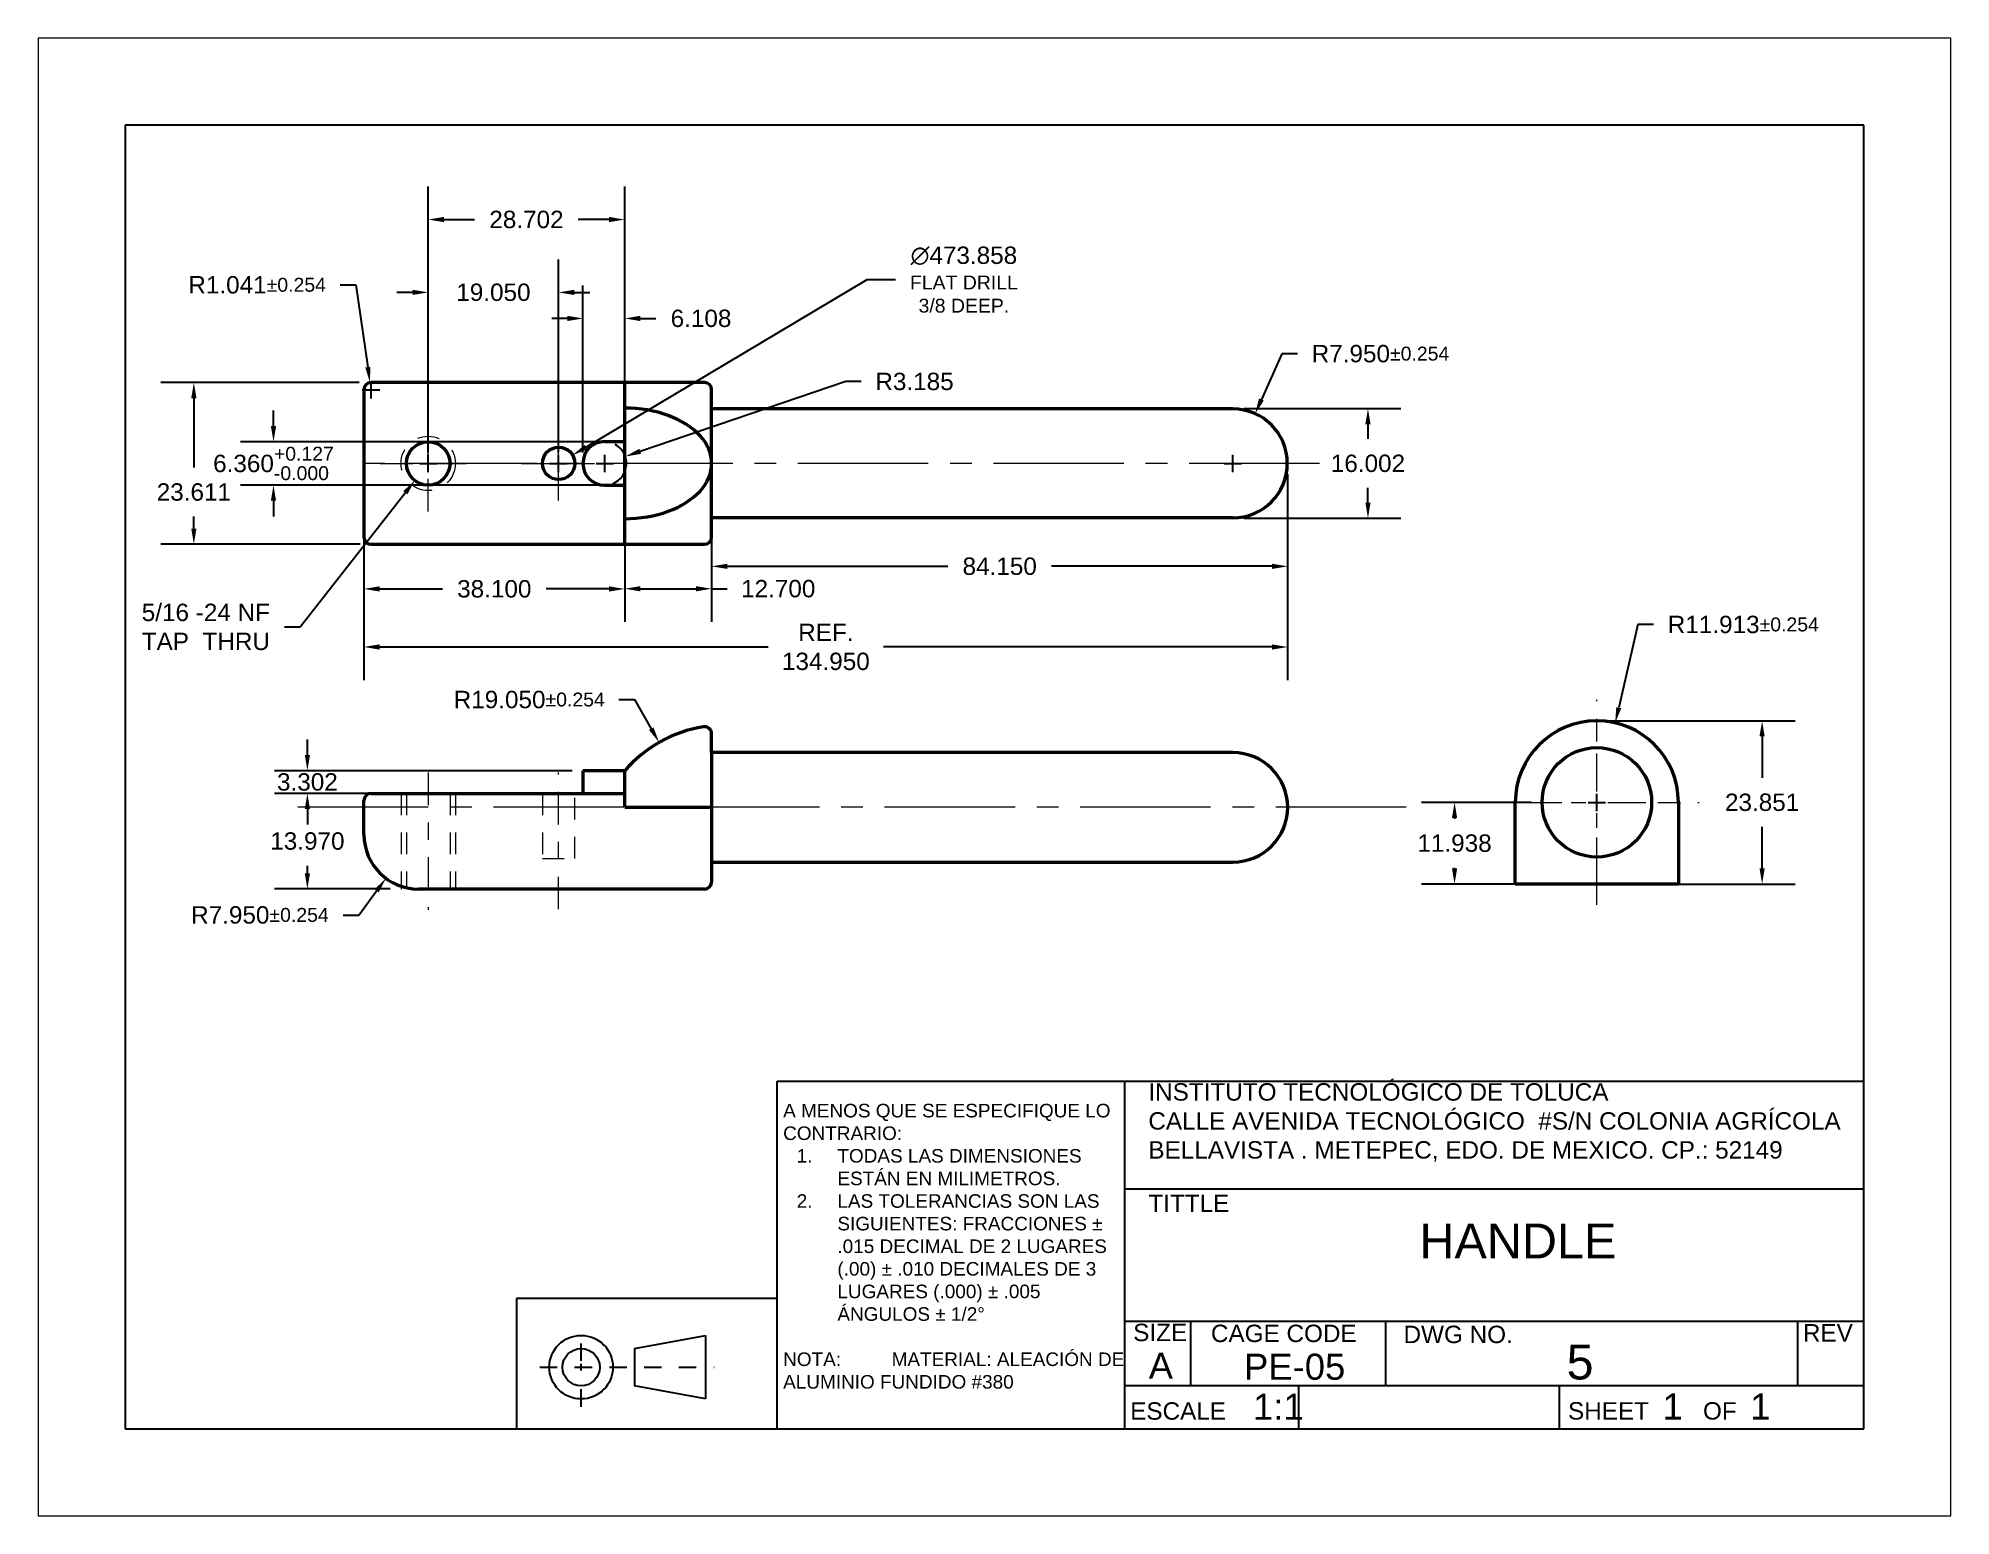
# Model space of a CAD drawing. Header units: inches. Extents: x 0 to 11, y 0 to 8.5.
import ezdxf

# ---------------------------------------------------------------- set-up
doc = ezdxf.new("R2010")
doc.units = ezdxf.units.IN
doc.header["$MEASUREMENT"] = 0
for name, pattern in [('CENTER2', [1.125, 0.75, -0.125, 0.125, -0.125]), ('CENTRO', [2, 1.25, -0.25, 0.25, -0.25]), ('TRAZOS', [0.75, 0.5, -0.25])]:
    doc.linetypes.add(name, pattern=pattern)
for name, color, linetype, lineweight in [('cotas', 4, 'Continuous', 30), ('dibujo', 7, 'Continuous', 50), ('formato', 50, 'Continuous', 30), ('hoja', 210, 'Continuous', 20), ('ocultas', 171, 'TRAZOS', 20), ('referencias', 90, 'CENTRO', 20)]:
    doc.layers.add(name, color=color, linetype=linetype, lineweight=lineweight)
doc.styles.get("Standard").update_dxf_attribs({"font": 'arial.ttf'})
doc.dimstyles.new('CadCam asme itt', dxfattribs={"dimtxt": 0.05, "dimasz": 0.09, "dimexe": 0.19, "dimexo": 0.0625, "dimgap": 0.09, "dimtad": 0, "dimtih": 1, "dimtoh": 1, "dimdec": 3, "dimzin": 0, "dimdsep": 46, "dimtxsty": 'Standard', "dimcen": 0.05, "dimclrd": 256, "dimclre": 256, "dimclrt": 256, "dimadec": 0, "dimazin": 0, "dimtol": 1, "dimtfac": 0.8, "dimtdec": 3, "dimtofl": 0, "dimtmove": 0, "dimatfit": 3, "dimfxl": 1, "dimtfillclr": 256, "dimtolj": 1, "dimtzin": 0, "dimlwd": -1, "dimlwe": -1, "dimarcsym": 0})

# ---------------------------------------------------------------- blocks, each defined once
blk = doc.blocks.new('*U7')
at = {"layer": 'referencias', "color": 0, "linetype": 'CENTER2', "transparency": 16777216}
blk.add_line((4.496, 0), (-1.046, 0), dxfattribs=at)
blk = doc.blocks.new('*D8')
at = {"layer": 'cotas', "transparency": 16777216}
for p, q in [((8.587, 4.104), (7.956, 4.104)), ((8.146, 4.014), (8.146, 4.01)), ((8.587, 3.634), (7.956, 3.634)), ((8.146, 3.724), (8.146, 3.728))]:
    blk.add_line(p, q, dxfattribs=at)
for points in [[(8.131, 4.014), (8.161, 4.014), (8.146, 4.104)], [(8.131, 3.724), (8.161, 3.724), (8.146, 3.634)]]:
    blk.add_solid(points, dxfattribs=at)
at = {"layer": 'Defpoints', "color": 0, "transparency": 16777216}
for p in [(8.65, 4.104), (8.146, 3.634), (8.65, 3.634)]:
    blk.add_point(p, dxfattribs=at)
at = {"layer": 'cotas', "transparency": 16777216, "insert": (8.146, 3.869), "char_height": 0.1, "attachment_point": 5}
blk.add_mtext('\\A1;11.938', dxfattribs=at)
blk = doc.blocks.new('*D9')
at = {"layer": 'cotas', "transparency": 16777216}
for p, q in [((9.027, 4.573), (10.105, 4.573)), ((9.915, 4.483), (9.915, 4.245)), ((9.915, 3.724), (9.915, 3.963)), ((9.027, 3.634), (10.105, 3.634))]:
    blk.add_line(p, q, dxfattribs=at)
for points in [[(9.9, 4.483), (9.93, 4.483), (9.915, 4.573)], [(9.9, 3.724), (9.93, 3.724), (9.915, 3.634)]]:
    blk.add_solid(points, dxfattribs=at)
at = {"layer": 'Defpoints', "color": 0, "transparency": 16777216}
for p in [(8.965, 4.573), (8.965, 3.634), (9.915, 3.634)]:
    blk.add_point(p, dxfattribs=at)
at = {"layer": 'cotas', "transparency": 16777216, "insert": (9.915, 4.104), "char_height": 0.1, "attachment_point": 5}
blk.add_mtext('\\A1;23.851', dxfattribs=at)
blk = doc.blocks.new('*U11')
at = {"layer": 'referencias', "color": 0, "linetype": 'CENTER2', "ltscale": 0.25, "transparency": 16777216}
for p, q in [((0, 0.063), (0, 0.435)), ((-0.435, 0), (-0.063, 0)), ((0.063, 0), (0.435, 0)), ((0, -0.435), (0, -0.063))]:
    blk.add_line(p, q, dxfattribs=at)
at = {"layer": 'referencias', "color": 0, "linetype": 'Continuous', "ltscale": 0.25, "transparency": 16777216}
for p, q in [((-0.0315, 0), (0.0315, 0)), ((0, -0.0315), (0, 0.0315))]:
    blk.add_line(p, q, dxfattribs=at)
blk = doc.blocks.new('*U12')
at = {"layer": 'referencias', "color": 0, "linetype": 'CENTER2', "ltscale": 0.25, "transparency": 16777216}
for p, q in [((0, 0.0938), (0, 0.589)), ((-0.589, 0), (-0.0938, 0)), ((0.0938, 0), (0.589, 0)), ((0, -0.589), (0, -0.0938))]:
    blk.add_line(p, q, dxfattribs=at)
at = {"layer": 'referencias', "color": 0, "linetype": 'Continuous', "ltscale": 0.25, "transparency": 16777216}
for p, q in [((-0.0469, 0), (0.0469, 0)), ((0, -0.0469), (0, 0.0469))]:
    blk.add_line(p, q, dxfattribs=at)
blk = doc.blocks.new('*U13')
at = {"layer": 'referencias', "color": 0, "linetype": 'CENTER2', "transparency": 16777216}
blk.add_line((2.496, 0), (-3.991, 0), dxfattribs=at)
blk = doc.blocks.new('*U14')
at = {"layer": 'referencias', "color": 0, "linetype": 'CENTER2', "ltscale": 0.25, "transparency": 16777216}
blk.add_line((0, -0.479), (0, 0.307), dxfattribs=at)
blk = doc.blocks.new('*U15')
at = {"layer": 'referencias', "color": 0, "linetype": 'CENTER2', "ltscale": 0.25, "transparency": 16777216}
blk.add_line((0, 0.395), (0, -0.395), dxfattribs=at)
blk = doc.blocks.new('*U16')
at = {"layer": 'referencias', "color": 0, "linetype": 'CENTER2', "ltscale": 0.25, "transparency": 16777216}
for p, q in [((0, 0.0187), (0, 0.2135)), ((-0.2135, 0), (-0.0187, 0)), ((0.0187, 0), (0.2135, 0)), ((0, -0.2135), (0, -0.0187))]:
    blk.add_line(p, q, dxfattribs=at)
at = {"layer": 'referencias', "color": 0, "linetype": 'Continuous', "ltscale": 0.25, "transparency": 16777216}
for p, q in [((-0.00935, 0), (0.00935, 0)), ((0, -0.00935), (0, 0.00935))]:
    blk.add_line(p, q, dxfattribs=at)
blk = doc.blocks.new('*U17')
at = {"layer": 'referencias', "color": 0, "linetype": 'CENTER2', "ltscale": 0.25, "transparency": 16777216}
for p, q in [((0, 0.03125), (0, 0.27625)), ((-0.27625, 0), (-0.03125, 0)), ((0.03125, 0), (0.27625, 0)), ((0, -0.27625), (0, -0.03125))]:
    blk.add_line(p, q, dxfattribs=at)
at = {"layer": 'referencias', "color": 0, "linetype": 'Continuous', "ltscale": 0.25, "transparency": 16777216}
for p, q in [((-0.015625, 0), (0.015625, 0)), ((0, -0.015625), (0, 0.015625))]:
    blk.add_line(p, q, dxfattribs=at)
blk = doc.blocks.new('*D18')
at = {"layer": 'cotas', "transparency": 16777216}
for p, q in [((7.186, 5.992), (7.186, 5.272)), ((3.873, 5.677), (3.873, 5.272)), ((3.963, 5.462), (5.232, 5.462)), ((7.096, 5.462), (5.827, 5.462))]:
    blk.add_line(p, q, dxfattribs=at)
for points in [[(3.963, 5.477), (3.963, 5.447), (3.873, 5.462)], [(7.096, 5.477), (7.096, 5.447), (7.186, 5.462)]]:
    blk.add_solid(points, dxfattribs=at)
at = {"layer": 'Defpoints', "color": 0, "transparency": 16777216}
for p in [(7.186, 6.054), (3.873, 5.739), (3.873, 5.462)]:
    blk.add_point(p, dxfattribs=at)
at = {"layer": 'cotas', "transparency": 16777216, "insert": (5.53, 5.462), "char_height": 0.1, "attachment_point": 5}
blk.add_mtext('\\A1;84.150', dxfattribs=at)
blk = doc.blocks.new('*D19')
at = {"layer": 'cotas', "transparency": 16777216}
for p, q in [((3.373, 5.673), (3.373, 5.143)), ((3.873, 5.677), (3.873, 5.143)), ((3.463, 5.333), (3.783, 5.333)), ((3.873, 5.333), (3.963, 5.333))]:
    blk.add_line(p, q, dxfattribs=at)
for points in [[(3.463, 5.348), (3.463, 5.318), (3.373, 5.333)], [(3.783, 5.348), (3.783, 5.318), (3.873, 5.333)]]:
    blk.add_solid(points, dxfattribs=at)
at = {"layer": 'Defpoints', "color": 0, "transparency": 16777216}
for p in [(3.373, 5.736), (3.873, 5.739), (3.873, 5.333)]:
    blk.add_point(p, dxfattribs=at)
at = {"layer": 'cotas', "transparency": 16777216, "insert": (4.256, 5.333), "char_height": 0.1, "attachment_point": 5}
blk.add_mtext('\\A1;12.700', dxfattribs=at)
blk = doc.blocks.new('*D20')
at = {"layer": 'cotas', "transparency": 16777216}
for p, q in [((1.873, 5.673), (1.873, 5.142)), ((3.373, 5.673), (3.373, 5.142)), ((1.963, 5.332), (2.326, 5.332)), ((3.283, 5.332), (2.921, 5.332))]:
    blk.add_line(p, q, dxfattribs=at)
for points in [[(1.963, 5.347), (1.963, 5.317), (1.873, 5.332)], [(3.283, 5.347), (3.283, 5.317), (3.373, 5.332)]]:
    blk.add_solid(points, dxfattribs=at)
at = {"layer": 'Defpoints', "color": 0, "transparency": 16777216}
for p in [(1.873, 5.736), (3.373, 5.736), (3.373, 5.332)]:
    blk.add_point(p, dxfattribs=at)
at = {"layer": 'cotas', "transparency": 16777216, "insert": (2.623, 5.332), "char_height": 0.1, "attachment_point": 5}
blk.add_mtext('\\A1;38.100', dxfattribs=at)
blk = doc.blocks.new('*D21')
at = {"layer": 'cotas', "transparency": 16777216}
for p, q in [((7.186, 5.992), (7.186, 4.808)), ((1.873, 5.568), (1.873, 4.808)), ((1.963, 4.998), (4.198, 4.998)), ((7.096, 4.998), (4.861, 4.998))]:
    blk.add_line(p, q, dxfattribs=at)
for points in [[(1.963, 5.013), (1.963, 4.983), (1.873, 4.998)], [(7.096, 5.013), (7.096, 4.983), (7.186, 4.998)]]:
    blk.add_solid(points, dxfattribs=at)
at = {"layer": 'Defpoints', "color": 0, "transparency": 16777216}
for p in [(7.186, 6.054), (1.873, 5.63), (7.186, 4.998)]:
    blk.add_point(p, dxfattribs=at)
at = {"layer": 'cotas', "transparency": 16777216, "insert": (4.53, 4.998), "char_height": 0.1, "attachment_point": 5}
blk.add_mtext('\\A1;REF.\\P134.950', dxfattribs=at)
blk = doc.blocks.new('*D22')
at = {"layer": 'cotas', "transparency": 16777216}
for p, q in [((9.2, 5.127), (9.09, 4.649)), ((9.29, 5.127), (9.2, 5.127)), ((8.915, 4.104), (9.015, 4.104)), ((8.965, 4.054), (8.965, 4.154))]:
    blk.add_line(p, q, dxfattribs=at)
blk.add_solid([(9.076, 4.652), (9.105, 4.646), (9.07, 4.561)], dxfattribs=at)
at = {"layer": 'Defpoints', "color": 0, "transparency": 16777216}
for p in [(9.07, 4.561), (8.965, 4.104)]:
    blk.add_point(p, dxfattribs=at)
at = {"layer": 'cotas', "transparency": 16777216, "insert": (9.807, 5.127), "char_height": 0.1, "attachment_point": 5}
blk.add_mtext('\\A1;R11.913{\\H0.08;±0.254}', dxfattribs=at)
blk = doc.blocks.new('*D23')
at = {"layer": 'cotas', "transparency": 16777216}
for p, q in [((3.34, 4.695), (3.43, 4.695)), ((3.43, 4.695), (3.526, 4.527))]:
    blk.add_line(p, q, dxfattribs=at)
blk.add_solid([(3.539, 4.535), (3.513, 4.52), (3.571, 4.449)], dxfattribs=at)
at = {"layer": 'Defpoints', "color": 0, "transparency": 16777216}
for p in [(3.571, 4.449), (3.944, 3.798)]:
    blk.add_point(p, dxfattribs=at)
at = {"layer": 'cotas', "transparency": 16777216, "insert": (2.824, 4.695), "char_height": 0.1, "attachment_point": 5}
blk.add_mtext('\\A1;R19.050{\\H0.08;±0.254}', dxfattribs=at)
blk = doc.blocks.new('*D24')
at = {"layer": 'cotas', "transparency": 16777216}
for p, q in [((1.843, 3.456), (1.946, 3.595)), ((1.753, 3.456), (1.843, 3.456))]:
    blk.add_line(p, q, dxfattribs=at)
blk.add_solid([(1.934, 3.604), (1.958, 3.586), (2, 3.667)], dxfattribs=at)
at = {"layer": 'Defpoints', "color": 0, "transparency": 16777216}
for p in [(2.186, 3.919), (2, 3.667)]:
    blk.add_point(p, dxfattribs=at)
at = {"layer": 'cotas', "transparency": 16777216, "insert": (1.275, 3.456), "char_height": 0.1, "attachment_point": 5}
blk.add_mtext('\\A1;R7.950{\\H0.08;±0.254}', dxfattribs=at)
blk = doc.blocks.new('*D25')
at = {"layer": 'cotas', "transparency": 16777216}
for p, q in [((1.852, 4.156), (1.358, 4.156)), ((1.548, 4.066), (1.548, 4.022)), ((1.548, 3.696), (1.548, 3.739)), ((2.024, 3.606), (1.358, 3.606))]:
    blk.add_line(p, q, dxfattribs=at)
for points in [[(1.533, 4.066), (1.563, 4.066), (1.548, 4.156)], [(1.533, 3.696), (1.563, 3.696), (1.548, 3.606)]]:
    blk.add_solid(points, dxfattribs=at)
at = {"layer": 'Defpoints', "color": 0, "transparency": 16777216}
for p in [(1.914, 4.156), (1.548, 3.606), (2.087, 3.606)]:
    blk.add_point(p, dxfattribs=at)
at = {"layer": 'cotas', "transparency": 16777216, "insert": (1.548, 3.881), "char_height": 0.1, "attachment_point": 5}
blk.add_mtext('\\A1;13.970', dxfattribs=at)
blk = doc.blocks.new('*D26')
at = {"layer": 'cotas', "transparency": 16777216}
for p, q in [((1.548, 4.376), (1.548, 4.466)), ((3.07, 4.286), (1.358, 4.286)), ((3.07, 4.156), (1.358, 4.156)), ((1.548, 4.066), (1.548, 3.976))]:
    blk.add_line(p, q, dxfattribs=at)
for points in [[(1.533, 4.376), (1.563, 4.376), (1.548, 4.286)], [(1.533, 4.066), (1.563, 4.066), (1.548, 4.156)]]:
    blk.add_solid(points, dxfattribs=at)
at = {"layer": 'Defpoints', "color": 0, "transparency": 16777216}
for p in [(3.133, 4.286), (1.548, 4.156), (3.133, 4.156)]:
    blk.add_point(p, dxfattribs=at)
at = {"layer": 'cotas', "transparency": 16777216, "insert": (1.548, 4.221), "char_height": 0.1, "attachment_point": 5}
blk.add_mtext('\\A1;3.302', dxfattribs=at)
blk = doc.blocks.new('*D27')
at = {"layer": 'cotas', "transparency": 16777216}
for p, q in [((2.243, 6.117), (2.243, 7.647)), ((3.373, 6.117), (3.373, 7.647)), ((2.333, 7.457), (2.51, 7.457)), ((3.283, 7.457), (3.106, 7.457))]:
    blk.add_line(p, q, dxfattribs=at)
for points in [[(2.333, 7.472), (2.333, 7.442), (2.243, 7.457)], [(3.283, 7.472), (3.283, 7.442), (3.373, 7.457)]]:
    blk.add_solid(points, dxfattribs=at)
at = {"layer": 'Defpoints', "color": 0, "transparency": 16777216}
for p in [(2.243, 7.457), (2.243, 6.054), (3.373, 6.054)]:
    blk.add_point(p, dxfattribs=at)
at = {"layer": 'cotas', "transparency": 16777216, "insert": (2.808, 7.457), "char_height": 0.1, "attachment_point": 5}
blk.add_mtext('\\A1;28.702', dxfattribs=at)
blk = doc.blocks.new('*D28')
at = {"layer": 'cotas', "transparency": 16777216}
for p, q in [((2.243, 6.117), (2.243, 7.228)), ((2.993, 6.117), (2.993, 7.228)), ((2.153, 7.038), (2.063, 7.038)), ((3.083, 7.038), (3.173, 7.038))]:
    blk.add_line(p, q, dxfattribs=at)
for points in [[(2.153, 7.053), (2.153, 7.023), (2.243, 7.038)], [(3.083, 7.053), (3.083, 7.023), (2.993, 7.038)]]:
    blk.add_solid(points, dxfattribs=at)
at = {"layer": 'Defpoints', "color": 0, "transparency": 16777216}
for p in [(2.243, 7.038), (2.243, 6.054), (2.993, 6.054)]:
    blk.add_point(p, dxfattribs=at)
at = {"layer": 'cotas', "transparency": 16777216, "insert": (2.618, 7.038), "char_height": 0.1, "attachment_point": 5}
blk.add_mtext('\\A1;19.050', dxfattribs=at)
blk = doc.blocks.new('*D29')
at = {"layer": 'cotas', "transparency": 16777216}
for p, q in [((3.133, 6.117), (3.133, 7.078)), ((3.373, 6.117), (3.373, 7.078)), ((3.043, 6.888), (2.953, 6.888)), ((3.463, 6.888), (3.553, 6.888))]:
    blk.add_line(p, q, dxfattribs=at)
for points in [[(3.043, 6.903), (3.043, 6.873), (3.133, 6.888)], [(3.463, 6.903), (3.463, 6.873), (3.373, 6.888)]]:
    blk.add_solid(points, dxfattribs=at)
at = {"layer": 'Defpoints', "color": 0, "transparency": 16777216}
for p in [(3.373, 6.888), (3.133, 6.054), (3.373, 6.054)]:
    blk.add_point(p, dxfattribs=at)
at = {"layer": 'cotas', "transparency": 16777216, "insert": (3.812, 6.888), "char_height": 0.1, "attachment_point": 5}
blk.add_mtext('\\A1;6.108', dxfattribs=at)
blk = doc.blocks.new('*D30')
at = {"layer": 'cotas', "transparency": 16777216}
for p, q in [((6.934, 6.369), (7.838, 6.369)), ((7.648, 6.279), (7.648, 6.195)), ((7.648, 5.829), (7.648, 5.913)), ((6.934, 5.739), (7.838, 5.739))]:
    blk.add_line(p, q, dxfattribs=at)
for points in [[(7.633, 6.279), (7.663, 6.279), (7.648, 6.369)], [(7.633, 5.829), (7.663, 5.829), (7.648, 5.739)]]:
    blk.add_solid(points, dxfattribs=at)
at = {"layer": 'Defpoints', "color": 0, "transparency": 16777216}
for p in [(6.871, 6.369), (6.871, 5.739), (7.648, 5.739)]:
    blk.add_point(p, dxfattribs=at)
at = {"layer": 'cotas', "transparency": 16777216, "insert": (7.648, 6.054), "char_height": 0.1, "attachment_point": 5}
blk.add_mtext('\\A1;16.002', dxfattribs=at)
blk = doc.blocks.new('*D31')
at = {"layer": 'cotas', "transparency": 16777216}
for p, q in [((4.766, 7.111), (3.151, 6.148)), ((4.93, 7.111), (4.766, 7.111)), ((2.943, 6.054), (3.043, 6.054)), ((2.993, 6.004), (2.993, 6.104))]:
    blk.add_line(p, q, dxfattribs=at)
blk.add_solid([(3.143, 6.161), (3.159, 6.135), (3.074, 6.102)], dxfattribs=at)
at = {"layer": 'Defpoints', "color": 0, "transparency": 16777216}
for p in [(3.074, 6.102), (2.913, 6.006)]:
    blk.add_point(p, dxfattribs=at)
at = {"layer": 'cotas', "transparency": 16777216, "insert": (5.324, 7.111), "char_height": 0.1, "width": 0.78549, "attachment_point": 5}
blk.add_mtext('\\A1;∅473.858{\\H0.8x; FLAT DRILL 3/8 DEEP.}', dxfattribs=at)
blk = doc.blocks.new('*D32')
at = {"layer": 'cotas', "transparency": 16777216}
for p, q in [((4.644, 6.525), (3.462, 6.123)), ((4.734, 6.525), (4.644, 6.525)), ((3.208, 6.054), (3.308, 6.054)), ((3.258, 6.004), (3.258, 6.104))]:
    blk.add_line(p, q, dxfattribs=at)
blk.add_arc((3.258, 6.054), 0.125, 291.9733, 61.4435, dxfattribs=at)
blk.add_solid([(3.457, 6.138), (3.467, 6.109), (3.377, 6.094)], dxfattribs=at)
at = {"layer": 'Defpoints', "color": 0, "transparency": 16777216}
for p in [(3.258, 6.054), (3.377, 6.094)]:
    blk.add_point(p, dxfattribs=at)
at = {"layer": 'cotas', "transparency": 16777216, "insert": (5.04, 6.525), "char_height": 0.1, "attachment_point": 5}
blk.add_mtext('\\A1;R3.185', dxfattribs=at)
blk = doc.blocks.new('*D33')
at = {"layer": 'cotas', "transparency": 16777216}
for p, q in [((1.737, 7.081), (1.827, 7.081)), ((1.827, 7.081), (1.895, 6.608)), ((1.914, 6.428), (1.914, 6.528)), ((1.864, 6.478), (1.964, 6.478))]:
    blk.add_line(p, q, dxfattribs=at)
blk.add_solid([(1.91, 6.61), (1.881, 6.606), (1.908, 6.519)], dxfattribs=at)
at = {"layer": 'Defpoints', "color": 0, "transparency": 16777216}
for p in [(1.908, 6.519), (1.914, 6.478)]:
    blk.add_point(p, dxfattribs=at)
at = {"layer": 'cotas', "transparency": 16777216, "insert": (1.259, 7.081), "char_height": 0.1, "attachment_point": 5}
blk.add_mtext('\\A1;R1.041{\\H0.08;±0.254}', dxfattribs=at)
blk = doc.blocks.new('*D34')
at = {"layer": 'cotas', "transparency": 16777216}
for p, q in [((1.846, 6.519), (0.705, 6.519)), ((0.895, 6.429), (0.895, 6.03)), ((0.895, 5.679), (0.895, 5.748)), ((1.852, 5.589), (0.705, 5.589))]:
    blk.add_line(p, q, dxfattribs=at)
for points in [[(0.88, 6.429), (0.91, 6.429), (0.895, 6.519)], [(0.88, 5.679), (0.91, 5.679), (0.895, 5.589)]]:
    blk.add_solid(points, dxfattribs=at)
at = {"layer": 'Defpoints', "color": 0, "transparency": 16777216}
for p in [(0.895, 6.519), (1.908, 6.519), (1.914, 5.589)]:
    blk.add_point(p, dxfattribs=at)
at = {"layer": 'cotas', "transparency": 16777216, "insert": (0.895, 5.889), "char_height": 0.1, "attachment_point": 5}
blk.add_mtext('\\A1;23.611', dxfattribs=at)
blk = doc.blocks.new('*D35')
at = {"layer": 'cotas', "transparency": 16777216}
for p, q in [((1.353, 6.269), (1.353, 6.359)), ((3.311, 6.179), (1.163, 6.179)), ((3.311, 5.929), (1.163, 5.929)), ((1.353, 5.839), (1.353, 5.749))]:
    blk.add_line(p, q, dxfattribs=at)
for points in [[(1.338, 6.269), (1.368, 6.269), (1.353, 6.179)], [(1.338, 5.839), (1.368, 5.839), (1.353, 5.929)]]:
    blk.add_solid(points, dxfattribs=at)
at = {"layer": 'Defpoints', "color": 0, "transparency": 16777216}
for p in [(3.373, 6.179), (1.353, 5.929), (3.373, 5.929)]:
    blk.add_point(p, dxfattribs=at)
at = {"layer": 'cotas', "transparency": 16777216, "insert": (1.353, 6.054), "char_height": 0.1, "attachment_point": 5}
blk.add_mtext('\\A1;6.360{\\H0.08;\\S+0.127^ -0.000;}', dxfattribs=at)
blk = doc.blocks.new('*D36')
at = {"layer": 'cotas', "transparency": 16777216}
for p, q in [((2.193, 6.054), (2.293, 6.054)), ((2.243, 6.004), (2.243, 6.104)), ((1.507, 5.113), (2.111, 5.885)), ((1.417, 5.113), (1.507, 5.113))]:
    blk.add_line(p, q, dxfattribs=at)
blk.add_solid([(2.099, 5.894), (2.123, 5.876), (2.166, 5.956)], dxfattribs=at)
at = {"layer": 'Defpoints', "color": 0, "transparency": 16777216}
for p in [(2.243, 6.054), (2.166, 5.956)]:
    blk.add_point(p, dxfattribs=at)
at = {"layer": 'cotas', "transparency": 16777216, "insert": (0.964, 5.113), "char_height": 0.1, "attachment_point": 5}
blk.add_mtext('\\A1;5/16 -24 NF \\PTAP  THRU', dxfattribs=at)
blk = doc.blocks.new('*D37')
at = {"layer": 'cotas', "transparency": 16777216}
for p, q in [((7.152, 6.685), (7.035, 6.422)), ((7.242, 6.685), (7.152, 6.685)), ((6.821, 6.054), (6.921, 6.054)), ((6.871, 6.004), (6.871, 6.104))]:
    blk.add_line(p, q, dxfattribs=at)
blk.add_solid([(7.021, 6.428), (7.049, 6.416), (6.999, 6.34)], dxfattribs=at)
at = {"layer": 'Defpoints', "color": 0, "transparency": 16777216}
for p in [(6.999, 6.34), (6.871, 6.054)]:
    blk.add_point(p, dxfattribs=at)
at = {"layer": 'cotas', "transparency": 16777216, "insert": (7.72, 6.685), "char_height": 0.1, "attachment_point": 5}
blk.add_mtext('\\A1;R7.950{\\H0.08;±0.254}', dxfattribs=at)
blk = doc.blocks.new('*U38')
at = {"color": 0, "linetype": 'CENTER2', "ltscale": 7, "transparency": 16777216}
for p, q in [((0, 79), (0, 498)), ((-43, 0), (-40, 0)), ((40, 0), (43, 0)), ((0, -492), (0, -79))]:
    blk.add_line(p, q, dxfattribs=at)
at = {"color": 0, "linetype": 'Continuous', "ltscale": 7, "transparency": 16777216}
for p, q in [((-40, 0), (40, 0)), ((0, -40), (0, 40))]:
    blk.add_line(p, q, dxfattribs=at)
blk = doc.blocks.new('*U39')
at = {"color": 0, "linetype": 'CENTER2', "ltscale": 7, "transparency": 16777216}
blk.add_line((-1619, 0), (549, 0), dxfattribs=at)
blk = doc.blocks.new('A$C26af7a07')
for p, q in [((1177, 724), (2061, 888)), ((1177, 724), (1177, 261)), ((2061, 888), (2061, 96)), ((2061, 96), (1177, 261))]:
    blk.add_line(p, q)
for radius in [396, 232]:
    blk.add_circle((514, 492), radius)
at = {"linetype": 'CENTER2', "ltscale": 7}
for name, p in [('*U38', (514, 492)), ('*U39', (1619, 492))]:
    blk.add_blockref(name, p, dxfattribs=at)

msp = doc.modelspace()

# ---------------------------------------------------------------- linework, layer by layer
at = {"layer": 'dibujo'}
for p, q in [((3.83224613, 6.51909096), (1.91424613, 6.51909096)), ((3.37324613, 5.58909096), (3.37324613, 6.51909096)), ((1.87324613, 6.47809096), (1.87324613, 5.63009096)), ((3.87324613, 5.63009096), (3.87324613, 6.47809096)), ((6.87124613, 6.36709096), (3.87324613, 6.36709096)), ((3.25817433, 6.17949096), (3.37324613, 6.17949096)), ((3.25817433, 5.92869096), (3.37324613, 5.92869096)), ((6.87124613, 5.74109096), (3.87324613, 5.74109096)), ((1.91424613, 5.58909096), (3.83224613, 5.58909096)), ((3.87324613, 4.39050833), (3.87324613, 4.49862585)), ((6.87124613, 4.39050833), (3.87324613, 4.39050833)), ((3.87324613, 4.39050833), (3.87324613, 4.07550833)), ((3.37324613, 4.28550833), (3.13277433, 4.28550833)), ((3.13277433, 4.28550833), (3.13277433, 4.15550833)), ((3.37324613, 4.15550833), (3.37324613, 4.28525847)), ((1.87324613, 3.91850833), (1.87324613, 4.11450833)), ((1.91424613, 4.15550833), (3.37324613, 4.15550833)), ((3.37324613, 4.07550833), (3.37324613, 4.15550833)), ((3.37324613, 4.07550833), (3.87324613, 4.07550833)), ((3.87324613, 4.07550833), (3.87324613, 3.88050833)), ((8.49563085, 3.63422408), (8.49563085, 4.10422408)), ((9.43363085, 4.10422408), (9.43363085, 3.63422408)), ((3.87324613, 3.88050833), (3.87324613, 3.64650833)), ((3.87324613, 3.76050833), (6.87124613, 3.76050833)), ((9.43363085, 3.63422408), (8.49563085, 3.63422408)), ((3.83224613, 3.60550833), (2.18624613, 3.60550833))]:
    msp.add_line(p, q, dxfattribs=at)
for centre, radius in [((2.24324613, 6.05409096), 0.125), ((2.99324613, 6.05409096), 0.0935), ((8.96463085, 4.10422408), 0.315)]:
    msp.add_circle(centre, radius, dxfattribs=at)
for centre, radius, start, end in [((1.91424613, 6.47809096), 0.041, 90, 180), ((3.83224613, 6.47809096), 0.041, 0, 90), ((6.87124613, 6.05409096), 0.313, 270, 90), ((3.25817433, 6.05409096), 0.1254, 90, 270), ((1.91424613, 5.63009096), 0.041, 180, 270), ((3.83224613, 5.63009096), 0.041, 270, 0), ((3.94379228, 3.79845555), 0.75, 99.051886554, 139.528436447), ((3.83224613, 4.49862585), 0.041, 0, 99.051886554), ((8.96463085, 4.10422408), 0.469, 0, 180), ((6.87124613, 4.07550833), 0.315, 270, 90), ((1.91424613, 4.11450833), 0.041, 90, 180), ((2.18624613, 3.91850833), 0.313, 180, 270), ((3.83224613, 3.64650833), 0.041, 270, 0)]:
    msp.add_arc(centre, radius, start, end, dxfattribs=at)
msp.add_ellipse((3.37324613, 6.05409096), major_axis=(0.5, 0), ratio=0.6364892651, start_param=4.7123889804, end_param=7.853981634, dxfattribs=at)
at = {"layer": 'formato'}
for p, q in [((10.5, 8), (0.5, 8)), ((0.5, 8), (0.5, 0.5)), ((10.5, 0.5), (10.5, 8)), ((4.25, 2.5), (10.5, 2.5)), ((4.25, 0.5), (4.25, 2.5)), ((6.25, 0.5), (6.25, 2.5)), ((6.25, 1.88), (10.5, 1.88)), ((4.25, 1.25), (2.75, 1.25)), ((2.75, 1.25), (2.75, 0.5)), ((4.25, 0.5), (4.25, 1.25)), ((6.25, 1.12), (10.5, 1.12)), ((6.63, 0.75), (6.63, 1.12)), ((7.75, 0.75), (7.75, 1.12)), ((10.12, 0.75), (10.12, 1.12)), ((6.25, 0.75), (10.5, 0.75)), ((7.25, 0.5), (7.25, 0.75)), ((8.75, 0.5), (8.75, 0.75)), ((0.5, 0.5), (10.5, 0.5))]:
    msp.add_line(p, q, dxfattribs=at)
at = {"layer": 'hoja'}
msp.add_lwpolyline([(0, 0), (11, 0), (11, 8.5), (0, 8.5)], close=True, dxfattribs=at)
at = {"layer": 'ocultas', "ltscale": 0.25}
for p, q in [((2.08699613, 4.15550833), (2.08699613, 3.60550833)), ((2.11824613, 4.15550833), (2.11824613, 3.60550833)), ((2.36824613, 4.15550833), (2.36824613, 3.60550833)), ((2.39949613, 4.15550833), (2.39949613, 3.60550833)), ((2.89974613, 4.15550833), (2.89974613, 3.78050833)), ((3.08674613, 3.78050833), (3.08674613, 4.15550833)), ((2.89974613, 3.78050833), (3.08674613, 3.78050833))]:
    msp.add_line(p, q, dxfattribs=at)
msp.add_circle((2.24324613, 6.05409096), 0.15625, dxfattribs=at)

# ---------------------------------------------------------------- block references
at = {"layer": 'formato', "xscale": 0.000462051041732424, "yscale": 0.000462051041732424, "zscale": 0.000462051041732424}
msp.add_blockref('A$C26af7a07', (2.88498287, 0.62745202), dxfattribs=at)
at = {"layer": 'referencias', "linetype": 'CENTER2', "ltscale": 0.25}
for name, p in [('*U17', (2.24324613, 6.05409096)), ('*U16', (2.99324613, 6.05409096)), ('*U12', (8.96463085, 4.10422408)), ('*U11', (8.96463085, 4.10422408)), ('*U15', (2.24324613, 3.88050833)), ('*U14', (2.99324613, 3.96800833))]:
    msp.add_blockref(name, p, dxfattribs=at)
at = {"layer": 'referencias', "linetype": 'CENTER2'}
for name, p in [('*U7', (2.87324613, 6.05409096)), ('*U13', (5.37224613, 4.07550833))]:
    msp.add_blockref(name, p, dxfattribs=at)

# ---------------------------------------------------------------- texts
at = {"layer": 'formato', "attachment_point": 1}
for s, insert, char_height in [('INSTITUTO TECNOLÓGICO DE TOLUCA\\PCALLE AVENIDA TECNOLÓGICO  #S/N COLONIA AGRÍCOLA\\PBELLAVISTA . METEPEC, EDO. DE MEXICO. CP.: 52149', (6.38488088, 2.48825259), 0.1), ('{\\H0.5x;TITTLE}\\P\\pxqc;HANDLE', (6.38519219, 1.84748657), 0.2)]:
    msp.add_mtext_dynamic_manual_height_columns(s, width=4.25, gutter_width=1, heights=[0], dxfattribs=dict(at, insert=insert, char_height=char_height))
for s, insert, char_height, width in [('A MENOS QUE SE ESPECIFIQUE LO CONTRARIO:\\P\\pxi-3,l4,t4;1.^ITODAS LAS DIMENSIONES ESTÁN EN MILIMETROS.\\P2.^ILAS TOLERANCIAS SON LAS SIGUIENTES: FRACCIONES ± .015 DECIMAL DE 2 LUGARES (.00) ± .010 DECIMALES DE 3 LUGARES (.000) ± .005 ÁNGULOS ± 1/2°\\P\\pi0,l0,tz;\\PNOTA:^IMATERIAL: ALEACIÓN DE ALUMINIO FUNDIDO #380', (4.28443744, 2.36976049), 0.078, 1.9767060006), ('SIZE\\P\\pxqc;{\\H1.5x;A}', (6.29774471, 1.10469222), 0.1, 0.3182611872), ('CAGE CODE\\P\\pxqc;{\\H1.5x;PE-05}', (6.74480552, 1.09917946), 0.1, 0.9630867576), ('REV', (10.14980157, 1.10244491), 0.1, 0.4776568895), ('DWG NO.', (7.85259346, 1.0933259), 0.1, 2.37), ('5', (8.79041449, 0.98425229), 0.2, 0.4776568895), ('ESCALE    {\\H1.5x;1:1}', (6.28038338, 0.70272455), 0.1, 1.0120484109), ('SHEET  {\\H1.5x;1  }OF  {\\H1.5x;1}', (8.79870778, 0.70346901), 0.1, 1.8945713311)]:
    msp.add_mtext(s, dxfattribs=dict(at, insert=insert, char_height=char_height, width=width))

# ---------------------------------------------------------------- dimensions: what is measured, and where the dimension line sits
at = {"layer": 'cotas'}
for base, p1, p2, override, picture, middle in [((2.24324613, 7.45717855), (3.37324613, 6.05409096), (2.24324613, 6.05409096), {"dimtxt": 0.1, "dimlfac": 25.4, "dimtol": 0}, '*D27', (2.80824613, 7.45717855)), ((2.24324613, 7.03758714), (2.99324613, 6.05409096), (2.24324613, 6.05409096), {"dimtxt": 0.1, "dimlfac": 25.4, "dimtol": 0}, '*D28', (2.61824613, 7.03758714)), ((3.87324613, 5.46243463), (7.18624613, 6.05409096), (3.87324613, 5.73909096), {"dimtxt": 0.1, "dimgap": 0.09, "dimlfac": 25.4, "dimtol": 0, "dimlim": 0}, '*D18', (5.52974613, 5.46243463)), ((3.87324613, 5.33278557), (3.37324613, 5.73584633), (3.87324613, 5.73909096), {"dimtxt": 0.1, "dimgap": 0.09, "dimlfac": 25.4, "dimtol": 0, "dimlim": 0}, '*D19', (4.25594054, 5.33278557))]:
    dim = msp.add_linear_dim(base=base, p1=p1, p2=p2, dimstyle='CadCam asme itt', override=override, dxfattribs=at)
    dim.commit()
    dim.dimension.update_dxf_attribs({"geometry": picture, "text_midpoint": middle, "dimtype": 160})
dim = msp.add_diameter_dim_2p(p1=(2.91292301, 6.00623236), p2=(3.07356926, 6.10194957), text='<>{\\H0.8x; FLAT DRILL 3/8 DEEP.}', dimstyle='CadCam asme itt', override={"dimtxt": 0.1, "dimlfac": 2534, "dimtol": 0}, dxfattribs=at)
dim.commit()
dim.dimension.update_dxf_attribs({"geometry": '*D31', "text_midpoint": (5.32368151, 7.11055963), "dimtype": 163})
for center, mpoint, override, picture, middle in [((1.91424613, 6.47809096), (1.90834355, 6.51866385), {"dimtxt": 0.1, "dimlfac": 25.4, "dimtp": 0.254, "dimtm": 0.254}, '*D33', (1.25902581, 7.08051983)), ((6.87124613, 6.05409096), (6.99855494, 6.34003058), {"dimtxt": 0.1, "dimlfac": 25.4, "dimtp": 0.254, "dimtm": 0.254}, '*D37', (7.71959601, 6.6847125)), ((3.25817433, 6.05409096), (3.37689467, 6.09447217), {"dimtxt": 0.1, "dimlfac": 25.4, "dimtol": 0}, '*D32', (5.04045581, 6.52529344)), ((8.96463085, 4.10422408), (9.06994032, 4.56124806), {"dimtxt": 0.1, "dimlfac": 25.4, "dimtp": 0.254, "dimtm": 0.254}, '*D22', (9.80683295, 5.1274511)), ((3.94379228, 3.79845555), (3.57092536, 4.44920147), {"dimtxt": 0.1, "dimgap": 0.09, "dimlfac": 25.4, "dimcen": 0, "dimse1": 1, "dimtol": 1, "dimlim": 0, "dimtp": 0.254, "dimtm": 0.254}, '*D23', (2.82355307, 4.69518857)), ((2.18624613, 3.91850833), (1.99969761, 3.66717459), {"dimtxt": 0.1, "dimlfac": 25.4, "dimcen": 0, "dimtp": 0.254, "dimtm": 0.254}, '*D24', (1.27547459, 3.45612995))]:
    dim = msp.add_radius_dim(center=center, mpoint=mpoint, dimstyle='CadCam asme itt', override=override, dxfattribs=at)
    dim.commit()
    dim.dimension.update_dxf_attribs({"geometry": picture, "text_midpoint": middle, "dimtype": 164})
for base, p1, p2, picture, middle in [((3.37324613, 6.88828122), (3.13277433, 6.05409096), (3.37324613, 6.05409096), '*D29', (3.81234572, 6.88828122)), ((3.37324613, 5.33202008), (1.87324613, 5.73584633), (3.37324613, 5.73584633), '*D20', (2.62324613, 5.33202008))]:
    dim = msp.add_linear_dim(base=base, p1=p1, p2=p2, dimstyle='CadCam asme itt', override={"dimtxt": 0.1, "dimgap": 0.09, "dimlfac": 25.4, "dimtol": 0, "dimlim": 0}, dxfattribs=at)
    dim.commit()
    dim.dimension.update_dxf_attribs({"geometry": picture, "text_midpoint": middle})
for base, p1, p2, override, picture, middle in [((0.89482854, 6.51866385), (1.91424613, 5.58909096), (1.90834355, 6.51866385), {"dimtxt": 0.1, "dimlfac": 25.4, "dimtol": 0}, '*D34', (0.89482854, 5.8889939)), ((1.35316586, 5.92909096), (3.37324613, 6.17949096), (3.37324613, 5.92909096), {"dimtxt": 0.1, "dimlfac": 25.4, "dimtp": 0.127, "dimtm": 1e-09}, '*D35', (1.35316586, 6.05429096)), ((7.64809441, 5.73909096), (6.87124613, 6.36909096), (6.87124613, 5.73909096), {"dimtxt": 0.1, "dimgap": 0.09, "dimlfac": 25.4, "dimtol": 0, "dimlim": 0}, '*D30', (7.64809441, 6.05409096)), ((1.5479183, 4.15550833), (3.13277433, 4.28550833), (3.13277433, 4.15550833), {"dimtxt": 0.1, "dimgap": 0.09, "dimlfac": 25.4, "dimtol": 0, "dimlim": 0}, '*D26', (1.5479183, 4.22050833)), ((1.5479183, 3.60550833), (1.91424613, 4.15550833), (2.08699613, 3.60550833), {"dimtxt": 0.1, "dimgap": 0.09, "dimlfac": 25.4, "dimtol": 0, "dimlim": 0}, '*D25', (1.5479183, 3.88050833)), ((8.14643795, 3.63422408), (8.64963085, 4.10422408), (8.64963085, 3.63422408), {"dimtxt": 0.1, "dimgap": 0.09, "dimlfac": 25.4, "dimtol": 0, "dimlim": 0}, '*D8', (8.14643795, 3.86922408))]:
    dim = msp.add_linear_dim(base=base, p1=p1, p2=p2, angle=90, dimstyle='CadCam asme itt', override=override, dxfattribs=at)
    dim.commit()
    dim.dimension.update_dxf_attribs({"geometry": picture, "text_midpoint": middle, "dimtype": 160})
dim = msp.add_radius_dim(center=(2.24324613, 6.05409096), mpoint=(2.16620182, 5.95565736), text='5/16 -24 NF \\PTAP  THRU', dimstyle='CadCam asme itt', override={"dimtxt": 0.1, "dimlfac": 25.4}, dxfattribs=at)
dim.commit()
dim.dimension.update_dxf_attribs({"geometry": '*D36', "text_midpoint": (0.96388238, 5.1129399), "dimtype": 164})
dim = msp.add_linear_dim(base=(7.18624613, 4.99828801), p1=(1.87324613, 5.63009096), p2=(7.18624613, 6.05409096), text='REF.\\P<>', dimstyle='CadCam asme itt', override={"dimtxt": 0.1, "dimgap": 0.09, "dimlfac": 25.4, "dimtol": 0, "dimlim": 0}, dxfattribs=at)
dim.commit()
dim.dimension.update_dxf_attribs({"geometry": '*D21', "text_midpoint": (4.52974613, 4.99828801)})
dim = msp.add_linear_dim(base=(9.91540138, 3.63422408), p1=(8.96463085, 4.57322408), p2=(8.96463085, 3.63422408), angle=90, dimstyle='CadCam asme itt', override={"dimtxt": 0.1, "dimgap": 0.09, "dimlfac": 25.4, "dimtol": 0, "dimlim": 0}, dxfattribs=at)
dim.commit()
dim.dimension.update_dxf_attribs({"geometry": '*D9', "text_midpoint": (9.91540138, 4.10372408)})

doc.saveas('drawing.dxf')
